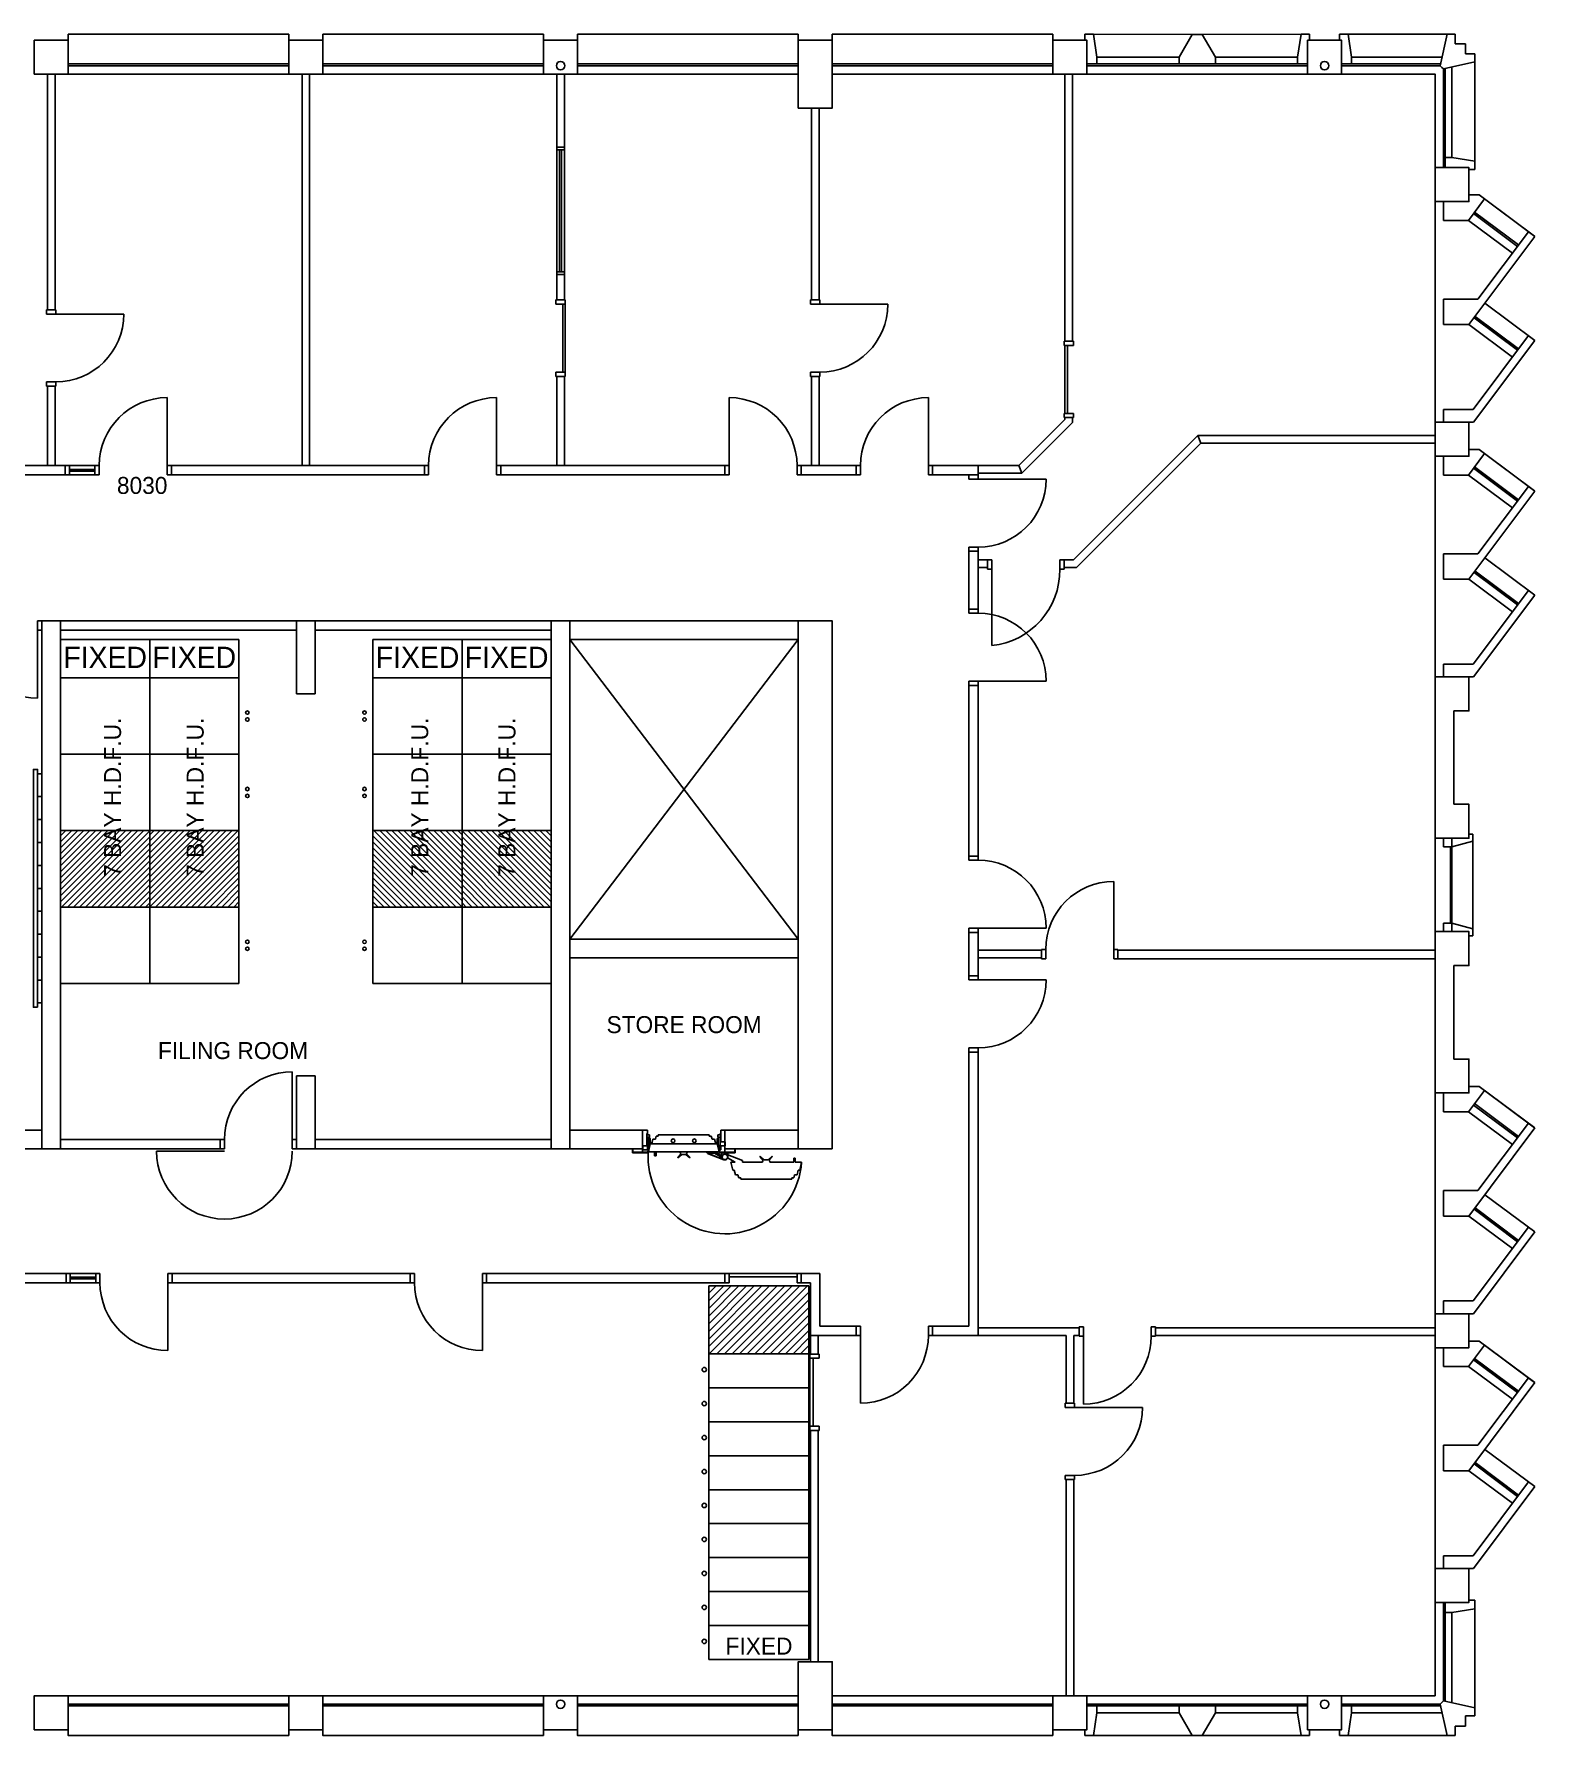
# Model space of a CAD drawing. Header units: millimetres. Extents: x -48971 to 980, y -22268 to 133.
# Drawn here: x -16695 to 980, y -20026 to 133 of the extents above; entities that cross this region are included whole.
import ezdxf

# ---------------------------------------------------------------- set-up
doc = ezdxf.new("R2010")
doc.units = ezdxf.units.MM
doc.header["$MEASUREMENT"] = 0
for name, color, linetype in [('BL', 8, 'Continuous'), ('BRICK_WALLS_P4', 1, 'Continuous'), ('COLUMNS_P5', 3, 'Continuous'), ('DR', 8, 'Continuous'), ('LIFTS AND STAIRS', 7, 'Continuous'), ('SHOPFITTING', 4, 'Continuous'), ('TEXT', 7, 'Continuous'), ('WA', 6, 'Continuous'), ('WA_EXT', 7, 'Continuous'), ('WN', 4, 'Continuous')]:
    doc.layers.add(name, color=color, linetype=linetype)
doc.styles.add('Text_Style_1', font='freehand')

msp = doc.modelspace()

# ---------------------------------------------------------------- hatches: boundary and pattern name
at = {"layer": 'SHOPFITTING', "linetype": 'Continuous', "lineweight": 9}
h = msp.add_hatch(dxfattribs=at)
h.set_pattern_fill('ANSI31', color=256, scale=50, angle=45, style=0, pattern_type=0)
h.set_pattern_definition([(45, (16058.043, 3193.543), (35.35534, -35.35534), [])])
h.paths.add_polyline_path([(-16385, -9247), (-16385, -10147), (-15335, -10147), (-15335, -9247)])
h = msp.add_hatch(dxfattribs=at)
h.set_pattern_fill('ANSI31', color=256, scale=50, angle=45, style=0, pattern_type=0)
h.set_pattern_definition([(45, (17238.043, 3193.543), (35.35534, -35.35534), [])])
h.paths.add_polyline_path([(-15335, -9247), (-15335, -10147), (-14285, -10147), (-14285, -9247)])
h = msp.add_hatch(dxfattribs=at)
h.set_pattern_fill('ANSI31', color=256, scale=50, angle=135, style=0, pattern_type=0)
h.set_pattern_definition([(135, (-44228.56, 3193.543), (-35.35534, -35.35534), [])])
h.paths.add_polyline_path([(-11655, -9247), (-11655, -10147), (-12705, -10147), (-12705, -9247)])
h = msp.add_hatch(dxfattribs=at)
h.set_pattern_fill('ANSI31', color=256, scale=50, angle=135, style=0, pattern_type=0)
h.set_pattern_definition([(135, (-43048.56, 3193.543), (-35.35534, -35.35534), [])])
h.paths.add_polyline_path([(-10605, -9247), (-10605, -10147), (-11655, -10147), (-11655, -9247)])
at = {"layer": 'SHOPFITTING', "linetype": 'Continuous'}
h = msp.add_hatch(dxfattribs=at)
h.set_pattern_fill('ANSI31', color=256, scale=20, angle=270)
h.set_pattern_definition([(225, (7828.57, 3139.34), (-44.90128, 44.90128), [])])
h.paths.add_polyline_path([(-7570, -15410), (-8750, -15410), (-8750, -14610), (-7570, -14610)])
h = msp.add_hatch(dxfattribs=at)
h.set_pattern_fill('ANSI31', color=256, scale=1600, angle=-90, style=0)
h.set_pattern_definition([(315, (-27338, -6937), (3592.1, 3592.1), [])])
h.paths.add_polyline_path([(-15205, -20026), (-16385, -20026)], flags=16)
h = msp.add_hatch(dxfattribs=at)
h.set_pattern_fill('ANSI31', color=256, scale=1600, angle=-90, style=0)
h.set_pattern_definition([(315, (-26158, -6937), (3592.1, 3592.1), [])])
h.paths.add_polyline_path([(-14025, -20026), (-15205, -20026)], flags=16)
h = msp.add_hatch(dxfattribs=at)
h.set_pattern_fill('ANSI31', color=256, scale=1600, angle=-90, style=0)
h.set_pattern_definition([(225, (-832.4, -6937), (-3592.1, 3592.1), [])])
h.paths.add_polyline_path([(-12965, -20026), (-11785, -20026)], flags=16)
h = msp.add_hatch(dxfattribs=at)
h.set_pattern_fill('ANSI31', color=256, scale=1600, angle=-90, style=0)
h.set_pattern_definition([(225, (347.6, -6937), (-3592.1, 3592.1), [])])
h.paths.add_polyline_path([(-11785, -20026), (-10605, -20026)], flags=16)

# ---------------------------------------------------------------- linework, layer by layer
at = {"layer": 'BL', "linetype": 'Continuous'}
for p, q in [((-10385, -6997), (-7695, -10527)), ((-7695, -6997), (-10385, -10527))]:
    msp.add_line(p, q, dxfattribs=at)
at = {"layer": 'BRICK_WALLS_P4', "linetype": 'Continuous'}
for p, q in [((-10385, -6777), (-7695, -6777)), ((-10385, -6997), (-10385, -6777)), ((-7695, -6997), (-7695, -6777)), ((-10385, -6997), (-7695, -6997)), ((-10385, -10527), (-7695, -10527)), ((-10385, -10747), (-10385, -10527)), ((-7695, -10747), (-7695, -10527)), ((-10385, -10747), (-7695, -10747)), ((-16605, -12777), (-19765, -12777)), ((-16605, -12997), (-16605, -12777)), ((-10385, -12997), (-10385, -12777)), ((-9529, -12777), (-10385, -12777)), ((-9529, -12997), (-9529, -12777)), ((-7695, -12777), (-8559, -12777)), ((-8559, -12997), (-8559, -12777)), ((-7695, -12997), (-7695, -12777)), ((-16605, -12997), (-19765, -12997)), ((-9529, -12997), (-10385, -12997)), ((-7695, -12997), (-8559, -12997))]:
    msp.add_line(p, q, dxfattribs=at)
at = {"layer": 'COLUMNS_P5', "linetype": 'Continuous'}
for p, q in [((-16605, -6777), (-16385, -6777)), ((-16605, -12997), (-16605, -6777)), ((-16385, -12997), (-16385, -6777)), ((-13605, -6777), (-13385, -6777)), ((-13605, -7637), (-13605, -6777)), ((-13385, -7637), (-13385, -6777)), ((-10605, -12997), (-10605, -6777)), ((-10605, -6777), (-10385, -6777)), ((-10385, -12997), (-10385, -6777)), ((-195, -7437), (-195, -9337)), ((-13605, -7637), (-13385, -7637)), ((25, -8937), (25, -7837)), ((-195, -12337), (-195, -10437)), ((25, -10837), (25, -11937)), ((-13605, -12137), (-13385, -12137)), ((-13605, -12997), (-13605, -12137)), ((-13385, -12997), (-13385, -12137)), ((-16385, -12997), (-16605, -12997)), ((-13385, -12997), (-13605, -12997)), ((-10385, -12997), (-10605, -12997))]:
    msp.add_line(p, q, dxfattribs=at)
for points in [[(-16295, -337), (-16695, -337), (-16695, 63), (-16295, 63), (-16295, -337)], [(-13295, -337), (-13695, -337), (-13695, 63), (-13295, 63), (-13295, -337)], [(-10295, -337), (-10695, -337), (-10695, 63), (-10295, 63), (-10295, -337)], [(-7695, 63), (-7295, 63), (-7295, -737), (-7695, -737), (-7695, 63)], [(-4295, -337), (-4695, -337), (-4695, 63), (-4295, 63), (-4295, -337)], [(-1295, -337), (-1695, -337), (-1695, 63), (-1295, 63), (-1295, -337)], [(205, -1837), (-195, -1837), (-195, -1437), (205, -1437), (205, -1837)], [(205, -4837), (-195, -4837), (-195, -4437), (205, -4437), (205, -4837)], [(-7295, -12997), (-7695, -12997), (-7695, -6777), (-7295, -6777), (-7295, -12997)], [(-195, -7437), (205, -7437), (205, -7837), (25, -7837)], [(-195, -9337), (205, -9337), (205, -8937), (25, -8937)], [(-195, -10437), (205, -10437), (205, -10837), (25, -10837)], [(-195, -12337), (205, -12337), (205, -11937), (25, -11937)], [(205, -15337), (-195, -15337), (-195, -14937), (205, -14937), (205, -15337)], [(205, -18337), (-195, -18337), (-195, -17937), (205, -17937), (205, -18337)], [(-7295, -19837), (-7695, -19837), (-7695, -19037), (-7295, -19037), (-7295, -19837)], [(-16295, -19837), (-16695, -19837), (-16695, -19437), (-16295, -19437), (-16295, -19837)], [(-13295, -19837), (-13695, -19837), (-13695, -19437), (-13295, -19437), (-13295, -19837)], [(-10295, -19837), (-10695, -19837), (-10695, -19437), (-10295, -19437), (-10295, -19837)], [(-4295, -19837), (-4695, -19837), (-4695, -19437), (-4295, -19437), (-4295, -19837)], [(-1295, -19837), (-1695, -19837), (-1695, -19437), (-1295, -19437), (-1295, -19837)]]:
    msp.add_lwpolyline(points, dxfattribs=at)
at = {"layer": 'COLUMNS_P5', "color": 4, "linetype": 'Continuous', "lineweight": -3}
for centre in [(-10495, -237), (-1495, -237), (-10495, -19537), (-1495, -19537)]:
    msp.add_circle(centre, 50, dxfattribs=at)
at = {"layer": 'DR', "linetype": 'Continuous'}
for p, q in [((-10550, -3047), (-10550, -2997)), ((-10550, -2997), (-10440, -2997)), ((-10440, -2997), (-10440, -3047)), ((-7550, -3047), (-7550, -2997)), ((-7550, -2997), (-7440, -2997)), ((-7440, -2997), (-7440, -3047)), ((-16550, -3162), (-16550, -3112)), ((-16550, -3112), (-16440, -3112)), ((-16440, -3162), (-16550, -3162)), ((-16440, -3112), (-16440, -3162)), ((-16440, -3162), (-15640, -3162)), ((-10440, -3047), (-10550, -3047)), ((-10470, -3047), (-10470, -3847)), ((-10440, -3047), (-10440, -3847)), ((-7440, -3047), (-7550, -3047)), ((-7440, -3047), (-6640, -3047)), ((-4565, -3482), (-4565, -3532)), ((-4455, -3482), (-4565, -3482)), ((-4565, -3532), (-4455, -3532)), ((-4555, -4332), (-4555, -3532)), ((-4525, -4332), (-4525, -3532)), ((-4455, -3532), (-4455, -3482)), ((-16550, -4012), (-16550, -3962)), ((-16550, -3962), (-16440, -3962)), ((-16440, -4012), (-16550, -4012)), ((-16440, -3962), (-16440, -4012)), ((-10550, -3897), (-10550, -3847)), ((-10550, -3847), (-10440, -3847)), ((-10440, -3897), (-10550, -3897)), ((-10440, -3847), (-10440, -3897)), ((-7550, -3897), (-7550, -3847)), ((-7550, -3847), (-7440, -3847)), ((-7440, -3897), (-7550, -3897)), ((-7440, -3847), (-7440, -3897)), ((-15130, -4947), (-15130, -4147)), ((-11250, -4947), (-11250, -4147)), ((-8510, -4947), (-8510, -4147)), ((-6163, -4947), (-6163, -4147)), ((-4565, -4332), (-4565, -4382)), ((-4455, -4332), (-4565, -4332)), ((-4565, -4382), (-4455, -4382)), ((-4455, -4382), (-4455, -4332)), ((-16330, -5057), (-16330, -4947)), ((-16330, -4947), (-16280, -4947)), ((-16280, -4947), (-16280, -5057)), ((-15930, -4947), (-15980, -4947)), ((-15980, -4947), (-15980, -5057)), ((-15930, -5057), (-15930, -4947)), ((-15080, -4947), (-15130, -4947)), ((-15130, -4947), (-15130, -5057)), ((-15080, -5057), (-15080, -4947)), ((-12050, -4947), (-12100, -4947)), ((-12100, -4947), (-12100, -5057)), ((-12050, -5057), (-12050, -4947)), ((-11200, -4947), (-11250, -4947)), ((-11250, -4947), (-11250, -5057)), ((-11200, -5057), (-11200, -4947)), ((-8560, -5057), (-8560, -4947)), ((-8560, -4947), (-8510, -4947)), ((-8510, -4947), (-8510, -5057)), ((-7710, -5057), (-7710, -4947)), ((-7710, -4947), (-7660, -4947)), ((-7660, -4947), (-7660, -5057)), ((-6963, -4947), (-7013, -4947)), ((-7013, -4947), (-7013, -5057)), ((-6963, -5057), (-6963, -4947)), ((-6113, -4947), (-6163, -4947)), ((-6163, -4947), (-6163, -5057)), ((-6113, -5057), (-6113, -4947)), ((-16280, -5057), (-16330, -5057)), ((-15980, -5057), (-15930, -5057)), ((-15130, -5057), (-15080, -5057)), ((-12100, -5057), (-12050, -5057)), ((-11250, -5057), (-11200, -5057)), ((-8510, -5057), (-8560, -5057)), ((-7660, -5057), (-7710, -5057)), ((-7013, -5057), (-6963, -5057)), ((-6163, -5057), (-6113, -5057)), ((-5685, -5107), (-5685, -5057)), ((-5685, -5057), (-5575, -5057)), ((-5575, -5107), (-5685, -5107)), ((-5575, -5057), (-5575, -5107)), ((-5575, -5107), (-4775, -5107)), ((-5685, -5957), (-5685, -5907)), ((-5685, -5907), (-5575, -5907)), ((-5575, -5957), (-5685, -5957)), ((-5575, -5907), (-5575, -5957)), ((-5415, -6057), (-5465, -6057)), ((-5465, -6057), (-5465, -6167)), ((-5465, -6167), (-5415, -6167)), ((-5415, -6167), (-5415, -6057)), ((-5415, -6167), (-5415, -7067)), ((-4565, -6057), (-4615, -6057)), ((-4615, -6057), (-4615, -6167)), ((-4615, -6167), (-4565, -6167)), ((-4565, -6167), (-4565, -6057)), ((-5685, -6637), (-5685, -6687)), ((-5575, -6637), (-5685, -6637)), ((-5685, -6637), (-5685, -6687)), ((-5575, -6687), (-5575, -6637)), ((-5575, -6687), (-5575, -6637)), ((-16605, -6777), (-16655, -6777)), ((-16655, -6777), (-16655, -6887)), ((-16605, -6887), (-16605, -6777)), ((-5685, -6687), (-5575, -6687)), ((-5685, -6687), (-5575, -6687)), ((-16655, -6887), (-16605, -6887)), ((-16655, -6887), (-16655, -7687)), ((-5685, -7487), (-5685, -7537)), ((-5575, -7487), (-5685, -7487)), ((-5685, -7487), (-5685, -7537)), ((-5575, -7487), (-5685, -7487)), ((-5685, -7537), (-5575, -7537)), ((-5575, -7537), (-5575, -7487)), ((-5575, -7487), (-4775, -7487)), ((-5575, -7537), (-5575, -7487)), ((-5685, -9546), (-5685, -9596)), ((-5575, -9546), (-5685, -9546)), ((-5685, -9546), (-5685, -9596)), ((-5685, -9546), (-5685, -9596)), ((-5685, -9596), (-5575, -9596)), ((-5685, -9596), (-5575, -9596)), ((-5685, -9596), (-5575, -9596)), ((-5575, -9596), (-5575, -9546)), ((-5575, -9596), (-5575, -9546)), ((-5575, -9596), (-5575, -9546)), ((-3980, -10646), (-3980, -9846)), ((-5685, -10396), (-5685, -10446)), ((-5575, -10396), (-5685, -10396)), ((-5685, -10396), (-5685, -10446)), ((-5575, -10396), (-5685, -10396)), ((-5685, -10396), (-5685, -10446)), ((-5575, -10396), (-5685, -10396)), ((-5685, -10446), (-5575, -10446)), ((-5575, -10446), (-5575, -10396)), ((-5575, -10446), (-5575, -10396)), ((-5575, -10396), (-4775, -10396)), ((-5575, -10446), (-5575, -10396)), ((-4780, -10646), (-4830, -10646)), ((-4830, -10646), (-4830, -10756)), ((-4830, -10746), (-4830, -10656)), ((-4780, -10756), (-4780, -10646)), ((-3930, -10646), (-3980, -10646)), ((-3980, -10646), (-3980, -10756)), ((-3930, -10756), (-3930, -10646)), ((-4830, -10756), (-4780, -10756)), ((-3980, -10756), (-3930, -10756)), ((-5685, -11006), (-5685, -10956)), ((-5685, -10956), (-5575, -10956)), ((-5575, -11006), (-5685, -11006)), ((-5575, -10956), (-5575, -11006)), ((-5575, -11006), (-4775, -11006)), ((-5685, -11856), (-5685, -11806)), ((-5685, -11806), (-5575, -11806)), ((-5575, -11856), (-5685, -11856)), ((-5575, -11806), (-5575, -11856)), ((-13655, -12887), (-13655, -12087)), ((-14455, -12887), (-14505, -12887)), ((-14505, -12887), (-14505, -12997)), ((-14455, -12997), (-14455, -12887)), ((-13605, -12887), (-13655, -12887)), ((-13655, -12887), (-13655, -12997)), ((-13605, -12997), (-13605, -12887)), ((-9649, -12777), (-9472, -12777)), ((-9529, -12777), (-9529, -13036)), ((-9472, -12814), (-9481, -12814)), ((-9481, -12814), (-9481, -12960)), ((-9472, -12814), (-9472, -12777)), ((-9472, -12831), (-9472, -12814)), ((-9447, -12831), (-9472, -12831)), ((-9472, -13006), (-9472, -12856)), ((-9472, -12856), (-9447, -12856)), ((-9444, -12866), (-9450, -12866)), ((-9450, -12866), (-9450, -12938)), ((-9447, -12856), (-9447, -12831)), ((-9444, -12873), (-9444, -12866)), ((-9438, -12873), (-9444, -12873)), ((-9438, -12922), (-9438, -12873)), ((-9407, -12880), (-9422, -12936)), ((-9378, -12880), (-9407, -12880)), ((-9369, -12847), (-9378, -12880)), ((-9344, -12847), (-9369, -12847)), ((-9344, -12831), (-9344, -12847)), ((-8745, -12831), (-9344, -12831)), ((-8745, -12847), (-8745, -12831)), ((-8720, -12847), (-8745, -12847)), ((-8711, -12880), (-8720, -12847)), ((-8682, -12880), (-8711, -12880)), ((-8682, -12880), (-8667, -12936)), ((-8644, -12873), (-8651, -12873)), ((-8651, -12873), (-8651, -12922)), ((-8639, -12866), (-8644, -12866)), ((-8644, -12866), (-8644, -12873)), ((-8617, -12831), (-8642, -12831)), ((-8642, -12831), (-8642, -12856)), ((-8642, -12856), (-8617, -12856)), ((-8639, -12938), (-8639, -12866)), ((-8608, -12814), (-8617, -12814)), ((-8617, -12814), (-8617, -12831)), ((-8617, -12856), (-8617, -13007)), ((-8444, -12777), (-8608, -12777)), ((-8608, -12814), (-8608, -12777)), ((-8608, -12913), (-8608, -12814)), ((-8559, -12777), (-8559, -13036)), ((-14455, -13022), (-15256, -13022)), ((-14505, -12997), (-14455, -12997)), ((-13655, -12997), (-13605, -12997)), ((-9644, -13006), (-9649, -13006)), ((-9649, -13006), (-9649, -13041)), ((-9649, -13041), (-9465, -13041)), ((-9644, -13036), (-9644, -13006)), ((-9469, -13036), (-9644, -13036)), ((-9481, -12960), (-9527, -12960)), ((-9527, -12960), (-9527, -13006)), ((-9527, -13006), (-9472, -13006)), ((-9450, -12938), (-9469, -13036)), ((-9465, -13041), (-9444, -12936)), ((-9461, -13031), (-9439, -12936)), ((-9461, -13031), (-8628, -13031)), ((-9444, -12936), (-8644, -12936)), ((-9418, -12922), (-9438, -12922)), ((-9392, -13031), (-9392, -13036)), ((-9392, -13036), (-9387, -13036)), ((-9387, -13036), (-9387, -13077)), ((-9387, -13077), (-9369, -13077)), ((-9369, -13077), (-9369, -13036)), ((-9369, -13036), (-9363, -13036)), ((-9363, -13036), (-9363, -13031)), ((-9078, -13053), (-9117, -13097)), ((-9117, -13097), (-9113, -13101)), ((-9113, -13101), (-9067, -13060)), ((-9086, -13031), (-9086, -13039)), ((-9086, -13039), (-9078, -13053)), ((-9067, -13060), (-9020, -13060)), ((-9020, -13060), (-8974, -13101)), ((-9010, -13052), (-9003, -13039)), ((-8970, -13097), (-9010, -13052)), ((-9003, -13039), (-9003, -13031)), ((-8974, -13101), (-8970, -13097)), ((-8780, -13031), (-8780, -13034)), ((-8780, -13034), (-8763, -13034)), ((-8763, -13034), (-8763, -13050)), ((-8763, -13050), (-8572, -13126)), ((-8760, -13031), (-8760, -13047)), ((-8760, -13047), (-8572, -13123)), ((-8755, -13031), (-8755, -13047)), ((-8755, -13047), (-8684, -13047)), ((-8684, -13047), (-8588, -13102)), ((-8679, -13031), (-8589, -13082)), ((-8651, -12922), (-8670, -12922)), ((-8628, -13031), (-8650, -12936)), ((-8644, -12936), (-8624, -13041)), ((-8620, -13036), (-8639, -12938)), ((-8624, -13041), (-8439, -13041)), ((-8444, -13036), (-8620, -13036)), ((-8617, -13007), (-8608, -13007)), ((-8558, -12913), (-8608, -12913)), ((-8608, -13007), (-8608, -12959)), ((-8608, -12959), (-8558, -12959)), ((-8594, -13041), (-8594, -13079)), ((-8594, -13099), (-8594, -13104)), ((-8573, -13057), (-8593, -13077)), ((-8545, -13057), (-8573, -13057)), ((-8558, -12959), (-8558, -12913)), ((-8354, -13133), (-8545, -13057)), ((-8438, -13152), (-8528, -13100)), ((-8524, -13106), (-8524, -13041)), ((-8439, -13007), (-8444, -13007)), ((-8444, -13007), (-8444, -13036)), ((-8439, -13041), (-8439, -13007)), ((-8143, -13081), (-8147, -13086)), ((-8147, -13086), (-8107, -13131)), ((-8097, -13123), (-8143, -13081)), ((-8004, -13081), (-8050, -13123)), ((-8039, -13129), (-8000, -13086)), ((-8000, -13086), (-8004, -13081)), ((-8594, -13104), (-8578, -13120)), ((-8572, -13123), (-8559, -13123)), ((-8572, -13126), (-8544, -13126)), ((-8544, -13126), (-8524, -13106)), ((-8438, -13152), (-8489, -13152)), ((-8489, -13152), (-8467, -13247)), ((-8467, -13247), (-8450, -13247)), ((-8435, -13303), (-8450, -13247)), ((-8435, -13303), (-8406, -13303)), ((-8406, -13303), (-8397, -13336)), ((-8354, -13133), (-8354, -13152)), ((-8115, -13152), (-8354, -13152)), ((-8107, -13131), (-8115, -13144)), ((-8115, -13144), (-8115, -13152)), ((-8050, -13123), (-8097, -13123)), ((-8031, -13144), (-8039, -13129)), ((-8031, -13152), (-8031, -13144)), ((-7749, -13152), (-8031, -13152)), ((-7730, -13105), (-7749, -13105)), ((-7749, -13105), (-7749, -13152)), ((-7748, -13336), (-7739, -13303)), ((-7739, -13303), (-7710, -13303)), ((-7730, -13105), (-7730, -13152)), ((-7656, -13152), (-7730, -13152)), ((-7710, -13303), (-7695, -13247)), ((-7695, -13247), (-7678, -13247)), ((-7656, -13152), (-7678, -13247)), ((-8397, -13336), (-8372, -13336)), ((-8372, -13336), (-8372, -13352)), ((-8372, -13352), (-7773, -13352)), ((-7773, -13352), (-7773, -13336)), ((-7773, -13336), (-7748, -13336)), ((-16271, -14462), (-16321, -14462)), ((-16321, -14462), (-16321, -14572)), ((-16271, -14572), (-16271, -14462)), ((-15971, -14462), (-15921, -14462)), ((-15971, -14572), (-15971, -14462)), ((-15921, -14462), (-15921, -14572)), ((-15121, -14462), (-15071, -14462)), ((-15121, -14572), (-15121, -14462)), ((-15071, -14462), (-15071, -14572)), ((-12266, -14462), (-12216, -14462)), ((-12266, -14572), (-12266, -14462)), ((-12216, -14462), (-12216, -14572)), ((-11416, -14462), (-11366, -14462)), ((-11416, -14572), (-11416, -14462)), ((-11366, -14462), (-11366, -14572)), ((-8510, -14462), (-8560, -14462)), ((-8560, -14462), (-8560, -14572)), ((-8510, -14572), (-8510, -14462)), ((-8510, -14462), (-7710, -14462)), ((-8510, -14502), (-7710, -14502)), ((-7660, -14462), (-7710, -14462)), ((-7710, -14462), (-7710, -14572)), ((-7660, -14572), (-7660, -14462)), ((-16321, -14572), (-16271, -14572)), ((-15921, -14572), (-15971, -14572)), ((-15071, -14572), (-15121, -14572)), ((-15121, -14572), (-15121, -15372)), ((-12216, -14572), (-12266, -14572)), ((-11366, -14572), (-11416, -14572)), ((-11416, -14572), (-11416, -15372)), ((-8560, -14572), (-8510, -14572)), ((-7710, -14572), (-7660, -14572)), ((-7013, -15082), (-6963, -15082)), ((-7013, -15192), (-7013, -15082)), ((-6963, -15082), (-6963, -15192)), ((-6163, -15082), (-6113, -15082)), ((-6163, -15192), (-6163, -15082)), ((-6113, -15082), (-6113, -15192)), ((-4387, -15202), (-4387, -15092)), ((-4387, -15092), (-4337, -15092)), ((-4337, -15092), (-4337, -15202)), ((-3537, -15202), (-3537, -15092)), ((-3537, -15092), (-3487, -15092)), ((-3487, -15092), (-3487, -15202)), ((-6963, -15192), (-7013, -15192)), ((-6963, -15192), (-6963, -15992)), ((-6113, -15192), (-6163, -15192)), ((-4337, -15202), (-4387, -15202)), ((-4337, -15202), (-4337, -16002)), ((-3487, -15202), (-3537, -15202)), ((-7560, -15462), (-7560, -15412)), ((-7560, -15412), (-7450, -15412)), ((-7450, -15462), (-7560, -15462)), ((-7560, -16262), (-7560, -15462)), ((-7520, -16262), (-7520, -15462)), ((-7450, -15412), (-7450, -15462)), ((-4550, -16041), (-4550, -15991)), ((-4550, -15991), (-4440, -15991)), ((-4440, -16041), (-4550, -16041)), ((-4540, -15991), (-4450, -15991)), ((-4440, -15991), (-4440, -16041)), ((-4440, -16041), (-3640, -16041)), ((-7560, -16312), (-7560, -16262)), ((-7560, -16262), (-7450, -16262)), ((-7450, -16312), (-7560, -16312)), ((-7450, -16262), (-7450, -16312)), ((-4550, -16891), (-4550, -16841)), ((-4550, -16841), (-4440, -16841)), ((-4440, -16891), (-4550, -16891)), ((-4540, -16891), (-4450, -16891)), ((-4440, -16841), (-4440, -16891))]:
    msp.add_line(p, q, dxfattribs=at)
for centre, radius in [((-9170, -12900), 21), ((-8919, -12900), 21), ((-8559, -13091), 31.5)]:
    msp.add_circle(centre, radius, dxfattribs=at)
for centre, radius, start, end in [((-16440, -3162), 800, 270, 0), ((-7440, -3047), 800, 270, 0), ((-15130, -4947), 800, 90, 180), ((-11250, -4947), 800, 90, 180), ((-8510, -4947), 800, 0, 90), ((-6163, -4947), 800, 90, 180), ((-5575, -5107), 800, 270, 0), ((-5506, -6181), 891, 275.8369, 0.896), ((-5575, -7487), 800, 0, 90), ((-16655, -6887), 800, 180, 270), ((-5575, -10396), 800, 0, 90), ((-3980, -10646), 800, 90, 180), ((-5575, -11006), 800, 270, 0), ((-13655, -12887), 800, 90, 180), ((-14455, -13022), 800, 180, 0), ((-8559, -13091), 905, 176.1464, 356.1464), ((-15121, -14572), 800, 180, 270), ((-11416, -14572), 800, 180, 270), ((-6963, -15192), 800, 270, 0), ((-4337, -15202), 800, 270, 0), ((-4440, -16041), 800, 270, 0)]:
    msp.add_arc(centre, radius, start, end, dxfattribs=at)
at = {"layer": 'LIFTS AND STAIRS', "linetype": 'Continuous'}
for p, q in [((-16655, -8577), (-16605, -8577)), ((-16605, -11277), (-16605, -8577)), ((-16655, -8847), (-16605, -8847)), ((-16655, -9117), (-16605, -9117)), ((-16655, -9387), (-16605, -9387)), ((-16655, -9657), (-16605, -9657)), ((-16655, -9927), (-16605, -9927)), ((-16655, -10197), (-16605, -10197)), ((-16655, -10467), (-16605, -10467)), ((-16655, -10737), (-16605, -10737)), ((-16655, -11007), (-16605, -11007)), ((-16655, -11277), (-16605, -11277))]:
    msp.add_line(p, q, dxfattribs=at)
msp.add_lwpolyline([(-16655, -11327), (-16705, -11327), (-16705, -8527), (-16655, -8527), (-16655, -11327)], dxfattribs=at)
at = {"layer": 'SHOPFITTING', "linetype": 'Continuous'}
for p, q in [((-16385, -11047), (-16385, -6997)), ((-15335, -6997), (-16385, -6997)), ((-14285, -6997), (-15335, -6997)), ((-15335, -11047), (-15335, -6997)), ((-15335, -6997), (-15335, -11047)), ((-14285, -6997), (-14285, -11047)), ((-12705, -6997), (-11655, -6997)), ((-12705, -6997), (-12705, -11047)), ((-11655, -6997), (-10605, -6997)), ((-11655, -11047), (-11655, -6997)), ((-11655, -6997), (-11655, -11047)), ((-10605, -11047), (-10605, -6997)), ((-15335, -7447), (-16385, -7447)), ((-14285, -7447), (-15335, -7447)), ((-12705, -7447), (-11655, -7447)), ((-11655, -7447), (-10605, -7447)), ((-15335, -8347), (-16385, -8347)), ((-14285, -8347), (-15335, -8347)), ((-12705, -8347), (-11655, -8347)), ((-11655, -8347), (-10605, -8347)), ((-15335, -9247), (-16385, -9247)), ((-14285, -9247), (-15335, -9247)), ((-12705, -9247), (-11655, -9247)), ((-11655, -9247), (-10605, -9247)), ((-15335, -10147), (-16385, -10147)), ((-14285, -10147), (-15335, -10147)), ((-12705, -10147), (-11655, -10147)), ((-11655, -10147), (-10605, -10147)), ((-15335, -11047), (-16385, -11047)), ((-14285, -11047), (-15335, -11047)), ((-12705, -11047), (-11655, -11047)), ((-11655, -11047), (-10605, -11047)), ((-8750, -19010), (-8750, -14610)), ((-8750, -14610), (-7570, -14610)), ((-7570, -14610), (-7570, -19010)), ((-8750, -15410), (-7570, -15410)), ((-8750, -15810), (-7570, -15810)), ((-8750, -16210), (-7570, -16210)), ((-8750, -16610), (-7570, -16610)), ((-8750, -17010), (-7570, -17010)), ((-8750, -17410), (-7570, -17410)), ((-7570, -17810), (-8750, -17810)), ((-8750, -17810), (-7570, -17810)), ((-8750, -18210), (-7570, -18210)), ((-8750, -18610), (-7570, -18610)), ((-8750, -19010), (-7570, -19010))]:
    msp.add_line(p, q, dxfattribs=at)
for centre in [(-14185, -7857), (-12805, -7857), (-14185, -7938), (-12805, -7938), (-14185, -8757), (-14185, -8838), (-12805, -8757), (-12805, -8838), (-14185, -10557), (-14185, -10638), (-12805, -10557), (-12805, -10638)]:
    msp.add_circle(centre, 20, dxfattribs=at)
at = {"layer": 'SHOPFITTING', "linetype": 'Continuous', "lineweight": -3}
for centre in [(-8802, -15596), (-8802, -15996), (-8802, -16396), (-8802, -16796), (-8802, -17196), (-8802, -17596), (-8802, -17996), (-8802, -18396), (-8802, -18796)]:
    msp.add_circle(centre, 25.5, dxfattribs=at)
at = {"layer": 'WA', "linetype": 'Continuous'}
for p, q in [((-16540, -337), (-16540, -3112)), ((-16450, -337), (-16450, -3112)), ((-13541, -337), (-13541, -4947)), ((-13451, -337), (-13451, -4947)), ((-10540, -337), (-10540, -2997)), ((-10450, -337), (-10540, -337)), ((-10450, -337), (-10450, -2997)), ((-4555, -337), (-4555, -3482)), ((-4465, -337), (-4465, -3482)), ((-7540, -737), (-7540, -2997)), ((-7450, -737), (-7450, -2997)), ((-10450, -2997), (-10540, -2997)), ((-16540, -3112), (-16450, -3112)), ((-4555, -3482), (-4465, -3482)), ((-16540, -4012), (-16450, -4012)), ((-16540, -4012), (-16540, -4947)), ((-16450, -4012), (-16450, -4947)), ((-10450, -3897), (-10540, -3897)), ((-10540, -3897), (-10540, -4947)), ((-10450, -3897), (-10450, -4947)), ((-7540, -3897), (-7540, -4947)), ((-7450, -3897), (-7450, -4947)), ((-5099, -4947), (-4555, -4403)), ((-4555, -4403), (-4555, -4382)), ((-4465, -4382), (-4555, -4382)), ((-4465, -4440), (-4465, -4382)), ((-5062, -5037), (-4465, -4440)), ((-4455, -6057), (-2990, -4592)), ((-195, -4592), (-2990, -4592)), ((-2953, -4682), (-2990, -4592)), ((-4418, -6147), (-2953, -4682)), ((-195, -4682), (-2953, -4682)), ((-18080, -4947), (-16330, -4947)), ((-16330, -4947), (-16330, -5057)), ((-15080, -4947), (-12100, -4947)), ((-15080, -4947), (-15080, -5057)), ((-12100, -4947), (-12100, -5057)), ((-11200, -4947), (-8560, -4947)), ((-11200, -4947), (-11200, -5057)), ((-8560, -4947), (-8560, -5057)), ((-7660, -4947), (-7660, -5057)), ((-7013, -4947), (-7660, -4947)), ((-7013, -5057), (-7013, -4947)), ((-5575, -4947), (-6113, -4947)), ((-6113, -4947), (-6113, -5057)), ((-5575, -5057), (-5575, -4947)), ((-5099, -4947), (-5575, -4947)), ((-5062, -5037), (-5575, -5037)), ((-5099, -4947), (-5062, -5037)), ((-18080, -5057), (-16330, -5057)), ((-15080, -5057), (-12100, -5057)), ((-11200, -5057), (-8560, -5057)), ((-7660, -5057), (-7013, -5057)), ((-5685, -5057), (-6113, -5057)), ((-5685, -5057), (-5685, -5057)), ((-5685, -5057), (-5575, -5057)), ((-5685, -6637), (-5685, -5957)), ((-5685, -5957), (-5575, -5957)), ((-5575, -6637), (-5575, -5957)), ((-5575, -6057), (-5465, -6057)), ((-5465, -6147), (-5575, -6147)), ((-4565, -6057), (-4455, -6057)), ((-4565, -6147), (-4418, -6147)), ((-5685, -6637), (-5575, -6637)), ((-16385, -6777), (-13605, -6777)), ((-16385, -6777), (-16385, -6887)), ((-13800, -6777), (-13910, -6777)), ((-13605, -6777), (-13605, -6887)), ((-13385, -6777), (-10605, -6777)), ((-13385, -6777), (-13385, -6887)), ((-10605, -6777), (-10605, -6887)), ((-16385, -6887), (-13605, -6887)), ((-13385, -6887), (-10605, -6887)), ((-5685, -9546), (-5685, -7537)), ((-5575, -7582), (-5575, -7537)), ((-5575, -9546), (-5575, -7537)), ((-5685, -9546), (-5575, -9546)), ((-5685, -10956), (-5685, -10446)), ((-5575, -10446), (-5685, -10446)), ((-5575, -10956), (-5575, -10446)), ((-4830, -10656), (-5575, -10656)), ((-3930, -10656), (-195, -10656)), ((-4830, -10746), (-5575, -10746)), ((-3930, -10756), (-195, -10756)), ((-5685, -10956), (-5575, -10956)), ((-5685, -15082), (-5685, -11856)), ((-5685, -11856), (-5575, -11856)), ((-5575, -15192), (-5575, -11856)), ((-16385, -12887), (-14505, -12887)), ((-16385, -12887), (-16385, -12997)), ((-14505, -12887), (-14505, -12997)), ((-13385, -12887), (-10605, -12887)), ((-13385, -12887), (-13385, -12997)), ((-10605, -12887), (-10605, -12997)), ((-16385, -12997), (-14505, -12997)), ((-13385, -12997), (-10605, -12997)), ((-18083, -14462), (-16321, -14462)), ((-16321, -14572), (-16321, -14462)), ((-15071, -14462), (-12266, -14462)), ((-15071, -14462), (-15071, -14572)), ((-12266, -14572), (-12266, -14462)), ((-11366, -14462), (-11366, -14572)), ((-11366, -14462), (-8560, -14462)), ((-8560, -14572), (-8560, -14462)), ((-7660, -14572), (-7660, -14462)), ((-7660, -14462), (-7440, -14462)), ((-7440, -14572), (-7440, -14462)), ((-18083, -14572), (-16321, -14572)), ((-15071, -14572), (-12266, -14572)), ((-11366, -14572), (-8560, -14572)), ((-7660, -14572), (-7550, -14572)), ((-7550, -15192), (-7550, -14572)), ((-7440, -15082), (-7440, -14572)), ((-7440, -15082), (-7013, -15082)), ((-7013, -15192), (-7013, -15082)), ((-5685, -15082), (-6113, -15082)), ((-6113, -15082), (-6113, -15192)), ((-4387, -15102), (-5575, -15102)), ((-195, -15102), (-3487, -15102)), ((-195, -15082), (-195, -15192)), ((-7550, -15192), (-7013, -15192)), ((-7550, -15412), (-7550, -15192)), ((-7460, -15412), (-7460, -15192)), ((-5575, -15192), (-6113, -15192)), ((-4540, -15192), (-5575, -15192)), ((-4540, -15991), (-4540, -15192)), ((-4450, -15991), (-4450, -15192)), ((-4387, -15192), (-4450, -15192)), ((-195, -15192), (-3487, -15192)), ((-7550, -19037), (-7550, -16312)), ((-7460, -19037), (-7460, -16312)), ((-4540, -19437), (-4540, -16891)), ((-4450, -19437), (-4450, -16891)), ((-4550, -19437), (-4440, -19437)), ((-4550, -19437), (-4440, -19437))]:
    msp.add_line(p, q, dxfattribs=at)
at = {"layer": 'WA_EXT', "linetype": 'Continuous'}
for p, q in [((-4319, 133), (-4219, 133)), ((-4319, 63), (-4319, 133)), ((-3054, 131), (-4219, 133)), ((-4177, -137), (-4219, 133)), ((-3054, 131), (-3209, -137)), ((-2995, 131), (-3054, 131)), ((-2995, 131), (-2936, 131)), ((-1771, 133), (-2936, 131)), ((-2936, 131), (-2782, -137)), ((-1813, -137), (-1771, 133)), ((-1672, 133), (-1771, 133)), ((-1672, 63), (-1672, 133)), ((-1319, 63), (-1319, 133)), ((-1319, 133), (-1219, 133)), ((-1219, 133), (-51, 133)), ((-1177, -137), (-1219, 133)), ((-135, -237), (-51, 133)), ((-51, 133), (42, 133)), ((42, 133), (42, 22)), ((42, 22), (163, 22)), ((163, -99), (163, 22)), ((-4177, -137), (-4177, -217)), ((-4177, -137), (-3209, -137)), ((-3209, -137), (-3209, -217)), ((-2782, -137), (-2782, -217)), ((-2782, -137), (-1813, -137)), ((-1813, -137), (-1813, -217)), ((-1177, -137), (-1177, -217)), ((-1177, -137), (-112, -137)), ((-95, -276), (275, -193)), ((275, -99), (163, -99)), ((275, -193), (275, -99)), ((275, -1361), (275, -193)), ((-13695, -217), (-16295, -217)), ((-16295, -237), (-13695, -237)), ((-10695, -217), (-13295, -217)), ((-13295, -237), (-10695, -237)), ((-7695, -217), (-10295, -217)), ((-10295, -237), (-7695, -237)), ((-4695, -217), (-7295, -217)), ((-7295, -237), (-4695, -237)), ((-4295, -217), (-1695, -217)), ((-4295, -237), (-4177, -237)), ((-3209, -237), (-4177, -237)), ((-3209, -237), (-2962, -237)), ((-2782, -237), (-3028, -237)), ((-1813, -237), (-2782, -237)), ((-1695, -237), (-1813, -237)), ((-130, -217), (-1295, -217)), ((-1295, -237), (-1177, -237)), ((-1177, -237), (-135, -237)), ((-135, -237), (-115, -257)), ((-95, -276), (-115, -257)), ((-95, -1319), (-95, -276)), ((-76, -1437), (-76, -272)), ((5, -1319), (5, -254)), ((-95, -1437), (-95, -1319)), ((5, -1319), (-76, -1319)), ((5, -1319), (275, -1361)), ((275, -1460), (275, -1361)), ((205, -1460), (275, -1460)), ((200, -2059), (389, -1807)), ((205, -1759), (324, -1759)), ((324, -1759), (980, -2249)), ((389, -1807), (976, -2246)), ((-95, -1837), (-95, -2059)), ((776, -2365), (260, -1979)), ((272, -1963), (788, -2349)), ((-95, -2059), (200, -2059)), ((716, -2445), (200, -2059)), ((311, -2987), (905, -2193)), ((205, -3287), (980, -2249)), ((-95, -2987), (311, -2987)), ((-95, -2987), (-95, -3287)), ((776, -3589), (265, -3207)), ((277, -3191), (788, -3573)), ((393, -3035), (980, -3473)), ((-95, -3287), (205, -3287)), ((716, -3669), (205, -3287)), ((255, -4287), (905, -3417)), ((260, -4437), (980, -3473)), ((-95, -4287), (-95, -4437)), ((-95, -4287), (255, -4287)), ((-95, -4287), (255, -4287)), ((-195, -4437), (260, -4437)), ((-95, -4837), (-95, -5059)), ((200, -5059), (389, -4807)), ((205, -4759), (324, -4759)), ((324, -4759), (980, -5249)), ((389, -4807), (976, -5246)), ((776, -5365), (260, -4979)), ((272, -4963), (788, -5349)), ((-95, -5059), (200, -5059)), ((716, -5445), (200, -5059)), ((311, -5987), (905, -5193)), ((205, -6287), (980, -5249)), ((-95, -5987), (311, -5987)), ((-95, -5987), (-95, -6287)), ((393, -6035), (980, -6473)), ((776, -6589), (265, -6207)), ((277, -6191), (788, -6573)), ((-95, -6287), (205, -6287)), ((716, -6669), (205, -6287)), ((255, -7287), (905, -6417)), ((260, -7437), (980, -6473)), ((-195, -7437), (260, -7437)), ((-95, -7287), (255, -7287)), ((-95, -7287), (255, -7287)), ((-95, -7287), (-95, -7437)), ((-95, -9337), (-95, -9437)), ((5, -9337), (-95, -9337)), ((-95, -9437), (5, -9437)), ((-12, -9437), (-95, -9437)), ((-12, -10337), (-12, -9437)), ((5, -9437), (5, -9337)), ((5, -9437), (250, -9370)), ((5, -10337), (5, -9437)), ((250, -9287), (205, -9287)), ((250, -9370), (250, -9287)), ((250, -10403), (250, -9370)), ((5, -10337), (-95, -10337)), ((-95, -10337), (-95, -10437)), ((-95, -10437), (5, -10437)), ((5, -10437), (5, -10337)), ((252, -10404), (5, -10337)), ((250, -10486), (250, -10403)), ((250, -10486), (205, -10486)), ((205, -12259), (324, -12259)), ((324, -12259), (980, -12749)), ((-95, -12337), (-95, -12559)), ((200, -12559), (389, -12307)), ((776, -12865), (260, -12479)), ((272, -12463), (788, -12849)), ((389, -12307), (976, -12746)), ((-95, -12559), (200, -12559)), ((716, -12945), (200, -12559)), ((311, -13487), (905, -12693)), ((205, -13787), (980, -12749)), ((-95, -13487), (-95, -13787)), ((-95, -13487), (311, -13487)), ((776, -14089), (265, -13707)), ((277, -13691), (788, -14073)), ((393, -13535), (980, -13973)), ((-95, -13787), (205, -13787)), ((716, -14169), (205, -13787)), ((255, -14787), (905, -13917)), ((260, -14937), (980, -13973)), ((-95, -14787), (-95, -14937)), ((-95, -14787), (255, -14787)), ((-95, -14787), (255, -14787)), ((-195, -14937), (260, -14937)), ((200, -15559), (389, -15307)), ((205, -15259), (324, -15259)), ((324, -15259), (980, -15749)), ((389, -15307), (976, -15746)), ((-95, -15337), (-95, -15559)), ((776, -15865), (260, -15479)), ((272, -15463), (788, -15849)), ((-95, -15559), (200, -15559)), ((716, -15945), (200, -15559)), ((311, -16487), (905, -15693)), ((205, -16787), (980, -15749)), ((-95, -16487), (-95, -16787)), ((-95, -16487), (311, -16487)), ((776, -17089), (265, -16707)), ((277, -16691), (788, -17073)), ((393, -16535), (980, -16973)), ((-95, -16787), (205, -16787)), ((716, -17169), (205, -16787)), ((255, -17787), (905, -16917)), ((260, -17937), (980, -16973)), ((-195, -17937), (260, -17937)), ((-95, -17787), (-95, -17937)), ((-95, -17787), (255, -17787)), ((-95, -17787), (255, -17787)), ((-95, -18337), (-95, -18455)), ((-76, -19501), (-76, -18337)), ((205, -18313), (275, -18313)), ((275, -18313), (275, -18413)), ((-95, -18455), (-95, -19497)), ((5, -18455), (-76, -18455)), ((5, -18455), (275, -18413)), ((5, -18455), (5, -19520)), ((275, -18413), (275, -19581)), ((-16295, -19536), (-13695, -19536)), ((-13295, -19536), (-10695, -19536)), ((-10295, -19536), (-7695, -19536)), ((-7295, -19536), (-4695, -19536)), ((-4295, -19536), (-4177, -19536)), ((-3209, -19536), (-4177, -19536)), ((-3209, -19536), (-2962, -19536)), ((-2782, -19536), (-3028, -19536)), ((-1813, -19536), (-2782, -19536)), ((-1695, -19536), (-1813, -19536)), ((-1295, -19536), (-1177, -19536)), ((-1177, -19536), (-135, -19536)), ((-135, -19537), (-115, -19517)), ((-135, -19536), (-51, -19907)), ((-95, -19497), (-115, -19517)), ((-95, -19497), (275, -19581)), ((-13695, -19556), (-16295, -19556)), ((-10695, -19556), (-13295, -19556)), ((-7695, -19556), (-10295, -19556)), ((-4695, -19556), (-7295, -19556)), ((-4295, -19556), (-1695, -19556)), ((-4177, -19637), (-4219, -19907)), ((-4177, -19637), (-4177, -19556)), ((-3209, -19637), (-4177, -19637)), ((-3209, -19637), (-3209, -19556)), ((-3054, -19905), (-3209, -19637)), ((-2936, -19905), (-2782, -19637)), ((-2782, -19637), (-2782, -19556)), ((-1813, -19637), (-2782, -19637)), ((-1813, -19637), (-1813, -19556)), ((-1813, -19637), (-1771, -19907)), ((-1295, -19556), (-130, -19556)), ((-1177, -19637), (-1219, -19907)), ((-1177, -19637), (-1177, -19556)), ((-1177, -19637), (-112, -19637)), ((275, -19674), (163, -19674)), ((163, -19674), (163, -19795)), ((275, -19581), (275, -19674)), ((-4319, -19837), (-4319, -19907)), ((-4319, -19907), (-4219, -19907)), ((-3054, -19905), (-4219, -19907)), ((-2995, -19905), (-3054, -19905)), ((-2995, -19905), (-2936, -19905)), ((-1771, -19907), (-2936, -19905)), ((-1672, -19907), (-1771, -19907)), ((-1672, -19837), (-1672, -19907)), ((-1319, -19837), (-1319, -19907)), ((-1319, -19907), (-1219, -19907)), ((-1219, -19907), (-51, -19907)), ((-51, -19907), (42, -19907)), ((42, -19907), (42, -19795)), ((42, -19795), (163, -19795))]:
    msp.add_line(p, q, dxfattribs=at)
for points in [[(-13695, 133), (-16295, 133), (-16295, -337), (-13695, -337), (-13695, 133)], [(-10695, 133), (-13295, 133), (-13295, -337), (-10695, -337), (-10695, 133)], [(-7695, 133), (-10295, 133), (-10295, -337), (-7695, -337), (-7695, 133)], [(-4695, 133), (-7295, 133), (-7295, -337), (-4695, -337), (-4695, 133)], [(-4319, 63), (-4295, 63), (-4295, -337), (-1695, -337), (-1695, 63), (-1672, 63)], [(-1319, 63), (-1295, 63), (-1295, -337), (-195, -337), (-195, -1437), (205, -1437), (205, -1460)], [(-195, -4437), (-195, -1837), (205, -1837), (205, -1759)], [(-195, -7437), (-195, -4837), (205, -4837), (205, -4759)], [(205, -10486), (205, -10437), (-195, -10437), (-195, -9337), (205, -9337), (205, -9287)], [(-195, -14937), (-195, -12337), (205, -12337), (205, -12259)], [(-195, -17937), (-195, -15337), (205, -15337), (205, -15259)], [(205, -18313), (205, -18337), (-195, -18337), (-195, -19437), (-1295, -19437), (-1295, -19837), (-1319, -19837)], [(-13695, -19907), (-16295, -19907), (-16295, -19437), (-13695, -19437), (-13695, -19907)], [(-10695, -19907), (-13295, -19907), (-13295, -19437), (-10695, -19437), (-10695, -19907)], [(-7695, -19907), (-10295, -19907), (-10295, -19437), (-7695, -19437), (-7695, -19907)], [(-4695, -19907), (-7295, -19907), (-7295, -19437), (-4695, -19437), (-4695, -19907)], [(-4319, -19837), (-4295, -19837), (-4295, -19437), (-1695, -19437), (-1695, -19837), (-1672, -19837)]]:
    msp.add_lwpolyline(points, dxfattribs=at)
at = {"layer": 'WN', "linetype": 'Continuous'}
for p, q in [((-10540, -2697), (-10540, -1197)), ((-10450, -1197), (-10540, -1197)), ((-10450, -2697), (-10450, -1197)), ((-10450, -1227), (-10540, -1227)), ((-10508, -2667), (-10508, -1227)), ((-10483, -2667), (-10483, -1227)), ((-10450, -2667), (-10540, -2667)), ((-10450, -2697), (-10540, -2697)), ((-16280, -4947), (-15980, -4947)), ((-15980, -4992), (-16280, -4992)), ((-16280, -5012), (-15980, -5012)), ((-15980, -5057), (-16280, -5057)), ((-15971, -14462), (-16271, -14462)), ((-16271, -14507), (-15971, -14507)), ((-15971, -14527), (-16271, -14527)), ((-16271, -14572), (-15971, -14572))]:
    msp.add_line(p, q, dxfattribs=at)

# ---------------------------------------------------------------- texts
at = {"layer": 'SHOPFITTING', "style": 'Text_Style_1'}
for insert, char_height, attachment_point in [((-15860, -7081), 250.4, 2), ((-14810, -7081), 250.4, 2), ((-12180, -7081), 250.4, 2), ((-11130, -7081), 250.4, 2), ((-8158, -18852), 200.3, 5)]:
    msp.add_mtext('FIXED', dxfattribs=dict(at, insert=insert, char_height=char_height, attachment_point=attachment_point))
at = {"layer": 'SHOPFITTING', "char_height": 200.31, "attachment_point": 2, "rotation": 90, "style": 'Text_Style_1'}
for insert in [(-15873, -8854), (-14900, -8854), (-12255, -8854), (-11227, -8854)]:
    msp.add_mtext('7 BAY H.D.F.U.', dxfattribs=dict(at, insert=insert))
at = {"layer": 'TEXT', "linetype": 'Continuous', "char_height": 200, "style": 'Text_Style_1'}
for s, insert, attachment_point in [('8030', (-15721, -5284), 7), ('STORE ROOM', (-9040, -11432), 2), ('FILING ROOM', (-14354, -11738), 2)]:
    msp.add_mtext(s, dxfattribs=dict(at, insert=insert, attachment_point=attachment_point))

doc.saveas('drawing.dxf')
